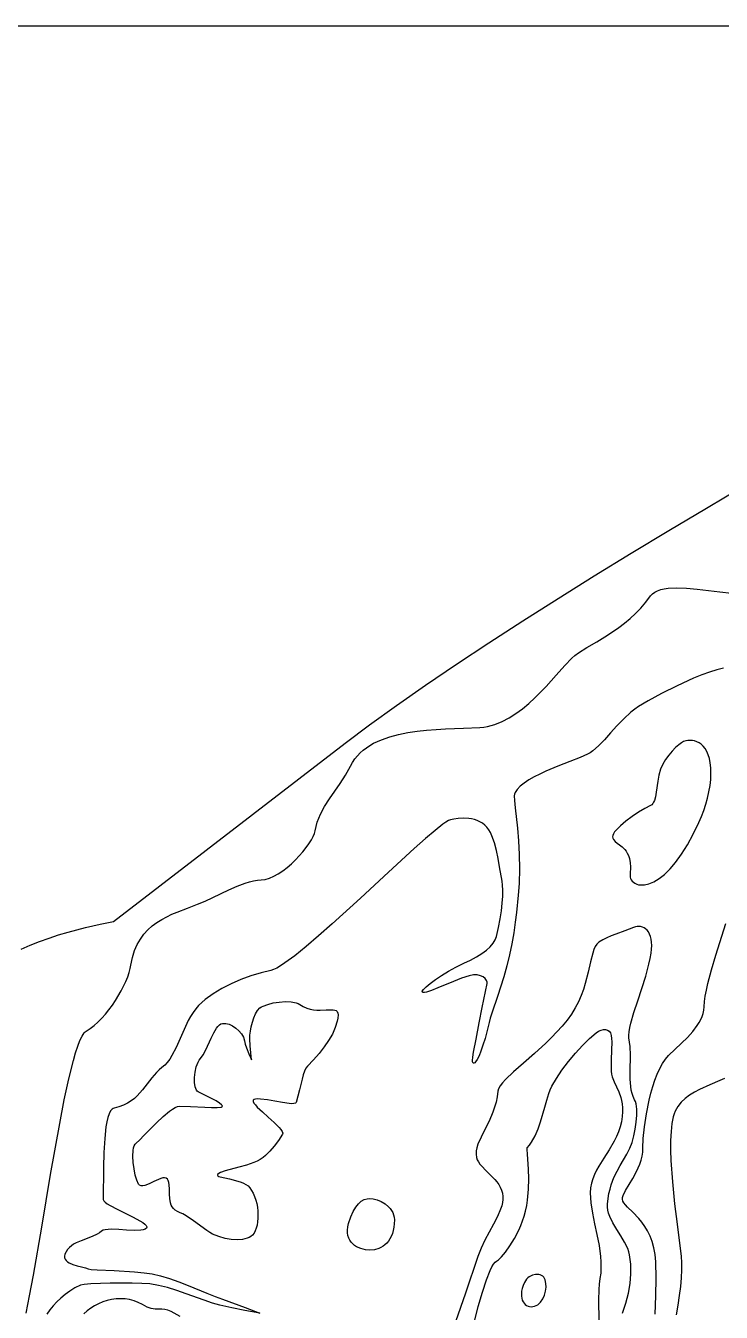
# Model space of a CAD drawing. Header units: millimetres. Extents: x 2 to 2848, y 1 to 2248.
# Drawn here: x 578 to 1015, y 1440 to 2248 of the extents above; entities that cross this region are included whole.
import ezdxf

# ---------------------------------------------------------------- set-up
doc = ezdxf.new("R2010")
doc.units = ezdxf.units.MM
for name, color, linetype in [('1000m', 7, 'CONTINUOUS'), ('100m', 7, 'CONTINUOUS'), ('1500m', 7, 'CONTINUOUS'), ('200m', 7, 'CONTINUOUS'), ('500m', 7, 'CONTINUOUS'), ('海岸線', 7, 'CONTINUOUS'), ('海洋', 7, 'CONTINUOUS')]:
    doc.layers.add(name, color=color, linetype=linetype)

msp = doc.modelspace()

# ---------------------------------------------------------------- linework, layer by layer
at = {"layer": '1000m', "color": 1}
msp.add_lwpolyline([(859.882882, 1433.019892), (862.491218, 1443.122606), (865.093965, 1452.184309), (867.613857, 1459.885682), (869.97363, 1465.907406), (871.069327, 1468.188612), (872.096019, 1469.930162), (873.04405, 1471.092139), (873.90376, 1471.63463), (875.125479, 1472.462042), (877.081347, 1474.43618), (879.556664, 1477.429521), (882.336731, 1481.314539), (885.20685, 1485.963711), (887.95232, 1491.249513), (889.211219, 1494.091299), (890.358443, 1497.04442), (891.367156, 1500.092938), (892.21052, 1503.22091), (892.924849, 1506.64617), (893.464851, 1510.103424), (894.097107, 1516.979227), (894.257762, 1523.578955), (894.097291, 1529.633241), (893.414865, 1539.028027), (893.193858, 1541.829796), (893.25362, 1543.00866), (894.681481, 1544.731956), (895.980139, 1546.573791), (898.23459, 1550.558693), (900.106463, 1554.854585), (901.68525, 1559.35269), (904.32153, 1568.52042), (905.558006, 1572.972487), (906.85936, 1577.19165), (907.69297, 1579.362289), (908.776781, 1581.679823), (911.597893, 1586.653736), (915.128461, 1591.909708), (919.174254, 1597.244059), (923.541036, 1602.453109), (928.034575, 1607.333177), (932.460638, 1611.680585), (936.62499, 1615.29165), (938.14118, 1616.239936), (939.675972, 1616.91586), (941.173557, 1617.291005), (942.578124, 1617.336951), (943.833862, 1617.025281), (944.884961, 1616.327577), (945.67561, 1615.215419), (946.15, 1613.66039), (946.356189, 1611.73906), (946.41045, 1609.55108), (946.249221, 1604.399971), (946.038382, 1598.256675), (946.15, 1591.1708), (946.346306, 1589.35502), (946.715858, 1587.657838), (947.849123, 1584.498342), (950.813285, 1578.272366), (952.141886, 1574.722195), (952.65794, 1572.732006), (953.033304, 1570.558107), (953.236586, 1568.170268), (953.236391, 1565.538257), (953.001327, 1562.631845), (952.5, 1559.4208), (951.713292, 1556.136828), (950.671172, 1553.017575), (949.415888, 1550.041724), (947.989683, 1547.187958), (944.793497, 1541.761417), (941.420578, 1536.567419), (938.208888, 1531.435432), (936.769118, 1528.839402), (935.496393, 1526.194925), (934.432957, 1523.480685), (933.621056, 1520.675365), (933.102935, 1517.757649), (932.92084, 1514.70622), (933.024064, 1511.559513), (933.312547, 1508.371723), (934.31817, 1501.882197), (935.68346, 1495.256245), (937.15417, 1488.512471), (938.476052, 1481.669478), (939.394858, 1474.74587), (939.623655, 1471.259648), (939.65634, 1467.760249), (939.461132, 1464.249998), (939.00625, 1460.73122), (938.52075, 1457.243771), (938.229037, 1453.822597), (938.071941, 1447.15892), (938.377866, 1434.405175)], dxfattribs=at)
at = {"layer": '100m', "color": 1}
for points in [[(578.032762, 1438.996084), (580.31351, 1450.010679), (582.741181, 1463.001439), (587.954829, 1493.190206), (593.50879, 1526.119888), (599.238146, 1558.347986), (602.117061, 1573.123162), (604.977981, 1586.432005), (607.800292, 1597.844204), (609.190527, 1602.704589), (610.563379, 1606.929445), (611.916271, 1610.464985), (613.246627, 1613.257418), (614.55187, 1615.252956), (615.194268, 1615.93508), (615.829422, 1616.39781), (618.347288, 1617.971689), (620.838896, 1619.86134), (623.288345, 1622.028283), (625.679736, 1624.434036), (627.997171, 1627.040119), (630.224749, 1629.808049), (632.346572, 1632.699347), (634.346741, 1635.67553), (637.918517, 1641.72863), (640.812883, 1647.659501), (641.96629, 1650.482898), (642.902646, 1653.160294), (643.606054, 1655.653208), (644.060612, 1657.92316), (645.013828, 1662.671361), (646.340096, 1666.951712), (648.007077, 1670.796958), (649.982433, 1674.239843), (652.233823, 1677.313111), (654.72891, 1680.049507), (657.435354, 1682.481775), (660.320817, 1684.642659), (663.352958, 1686.564904), (666.49944, 1688.281253), (669.727923, 1689.824452), (673.006068, 1691.227245), (679.581989, 1693.742589), (685.96849, 1696.08924), (690.683734, 1698.063097), (695.570708, 1700.372572), (705.681281, 1705.29219), (710.815598, 1707.54924), (715.943079, 1709.435722), (718.490306, 1710.18483), (721.019083, 1710.775091), (723.523831, 1711.184437), (725.99897, 1711.3908), (728.545942, 1711.737772), (731.205606, 1712.546292), (733.941639, 1713.762699), (736.717721, 1715.333329), (739.497529, 1717.20452), (742.244743, 1719.322609), (744.92304, 1721.633934), (747.4961, 1724.084831), (749.927601, 1726.62164), (752.18122, 1729.190696), (754.220638, 1731.738337), (756.009532, 1734.210901), (757.511581, 1736.554726), (758.690462, 1738.716147), (759.509856, 1740.641504), (759.93344, 1742.277133), (760.450918, 1745.002477), (761.184116, 1747.636358), (762.111717, 1750.193241), (763.212401, 1752.687595), (765.847748, 1757.546582), (768.919611, 1762.329055), (775.690706, 1772.127407), (779.048846, 1777.374759), (782.16132, 1783.008545), (783.441851, 1785.312398), (784.892172, 1787.457151), (786.503449, 1789.448733), (788.266848, 1791.293073), (790.173534, 1792.996102), (792.214672, 1794.563748), (794.381428, 1796.001941), (796.664966, 1797.316611), (801.547055, 1799.599097), (806.79026, 1801.458644), (812.323905, 1802.942685), (818.077314, 1804.098658), (823.979809, 1804.973998), (829.960713, 1805.616141), (835.949349, 1806.072523), (841.875042, 1806.390579), (853.254886, 1806.801458), (863.53483, 1807.228265), (865.909171, 1807.456861), (868.260532, 1807.855564), (870.58756, 1808.414696), (872.888904, 1809.12458), (877.40913, 1810.957892), (881.810394, 1813.278079), (886.081877, 1816.007719), (890.212764, 1819.069392), (894.192239, 1822.385675), (898.009484, 1825.879148), (901.653682, 1829.472389), (905.114018, 1833.087977), (911.439835, 1840.076508), (916.9004, 1846.225372), (921.40918, 1850.915197), (923.289728, 1852.510989), (925.506233, 1854.124223), (930.797642, 1857.484741), (936.984457, 1861.160199), (943.76773, 1865.314043), (950.848513, 1870.109723), (954.40705, 1872.799328), (957.927858, 1875.710685), (961.37357, 1878.864225), (964.706817, 1882.280378), (967.89023, 1885.979576), (970.88644, 1889.982249), (972.039736, 1891.301419), (973.489475, 1892.393033), (975.217043, 1893.272742), (977.203829, 1893.956199), (979.43122, 1894.459056), (981.880603, 1894.796967), (987.370897, 1895.040558), (993.52581, 1894.812192), (1000.196442, 1894.237089), (1014.489263, 1892.547553), (1021.813651, 1891.68356)], [(1017.338604, 1586.507272), (1014.488527, 1585.240986), (1008.204375, 1582.602245), (1001.643846, 1579.613443), (998.448298, 1577.909582), (995.409687, 1576.024379), (992.603355, 1573.926561), (990.104646, 1571.584852), (987.988903, 1568.967977), (987.098189, 1567.546578), (986.33147, 1566.04466), (985.677413, 1564.389455), (985.115576, 1562.519939), (984.251569, 1558.192783), (983.705467, 1553.172814), (983.443286, 1547.569655), (983.431044, 1541.492927), (983.634758, 1535.052254), (984.554123, 1521.517557), (985.929516, 1507.842545), (987.489075, 1494.904194), (990.07324, 1474.74539), (990.35439, 1470.784392), (990.365893, 1466.253489), (990.122673, 1461.236127), (989.639653, 1455.815756), (988.931758, 1450.075823), (988.013912, 1444.099776), (986.901039, 1437.971064)]]:
    msp.add_lwpolyline(points, dxfattribs=at)
at = {"layer": '1500m', "color": 1}
msp.add_lwpolyline([(891.52926, 1458.35782), (890.699296, 1456.387994), (890.106268, 1454.537999), (889.734544, 1452.811665), (889.56849, 1451.212817), (889.592474, 1449.745284), (889.790862, 1448.412892), (890.148021, 1447.219469), (890.648319, 1446.168841), (891.276121, 1445.264837), (892.015796, 1444.511284), (892.851709, 1443.912008), (893.768228, 1443.470837), (894.74972, 1443.191599), (895.780551, 1443.07812), (896.845089, 1443.134228), (897.9277, 1443.36375), (898.976448, 1443.770714), (899.948756, 1444.344681), (900.843006, 1445.067796), (901.657581, 1445.922205), (903.041232, 1447.953484), (904.08677, 1450.295681), (904.781254, 1452.805957), (905.111742, 1455.341475), (905.065294, 1457.759395), (904.62897, 1459.91688), (904.233928, 1460.836098), (903.696637, 1461.61479), (903.035473, 1462.254023), (902.268814, 1462.754861), (901.415035, 1463.11837), (900.492512, 1463.345614), (898.514745, 1463.395569), (896.482524, 1462.913246), (894.542861, 1461.907167), (893.653681, 1461.210381), (892.842769, 1460.385851), (892.128503, 1459.434642), (891.52926, 1458.35782)], close=True, dxfattribs=at)
at = {"layer": '200m', "color": 1}
for points in [[(1016.654789, 1844.644114), (1012.483886, 1843.574652), (1007.900277, 1842.09951), (1003.012739, 1840.288628), (997.930053, 1838.211944), (987.614353, 1833.540926), (977.823415, 1828.645964), (969.427475, 1824.086569), (963.29677, 1820.422248), (960.873483, 1818.742083), (958.515889, 1816.885718), (953.989519, 1812.773345), (949.701136, 1808.343046), (945.634215, 1803.852737), (941.772234, 1799.560333), (938.098668, 1795.72375), (934.596995, 1792.600905), (932.905454, 1791.387733), (931.25069, 1790.449713), (926.499989, 1788.423736), (920.051446, 1785.922996), (912.609263, 1783.006479), (904.877641, 1779.733171), (901.123354, 1777.981154), (897.560783, 1776.16206), (894.277954, 1774.283261), (891.362891, 1772.352132), (888.90362, 1770.376045), (886.988166, 1768.362374), (885.704554, 1766.318492), (885.327197, 1765.287526), (885.14081, 1764.251772), (885.199036, 1761.297934), (885.632443, 1756.786382), (887.056054, 1743.954801), (887.761884, 1736.067106), (888.274147, 1727.486365), (888.450658, 1718.428744), (888.14923, 1709.11041), (887.616159, 1701.75542), (886.553479, 1691.015751), (885.766601, 1684.765169), (884.779001, 1678.134625), (883.567905, 1671.279521), (882.11054, 1664.35526), (880.369842, 1657.362522), (878.461653, 1650.586287), (874.553153, 1638.201526), (871.205738, 1628.23737), (869.998907, 1624.486891), (869.24011, 1621.73021), (866.719135, 1611.742823), (865.439675, 1607.491196), (864.178333, 1603.82104), (862.958181, 1600.797423), (861.802293, 1598.485415), (860.733745, 1596.950084), (860.239434, 1596.494007), (859.77561, 1596.2565), (859.366459, 1596.259916), (859.082846, 1596.528739), (858.91544, 1597.051246), (858.854914, 1597.815714), (859.017178, 1600.023632), (859.495004, 1603.058703), (861.098797, 1611.235133), (863.06921, 1621.59467), (865.015074, 1631.298586), (868.17455, 1646.30723), (868.127513, 1647.211756), (867.666272, 1648.277016), (866.801204, 1649.380763), (865.542681, 1650.400748), (863.90108, 1651.214721), (861.886775, 1651.700435), (859.51014, 1651.735641), (856.78155, 1651.19809), (851.93747, 1649.573112), (846.861013, 1647.611602), (837.137648, 1643.585434), (833.054077, 1641.974), (829.864806, 1640.932483), (828.693554, 1640.69626), (827.851504, 1640.687496), (827.373863, 1640.934517), (827.29584, 1641.46565), (827.989409, 1642.577147), (829.674177, 1644.246485), (832.220389, 1646.348874), (835.498293, 1648.759525), (839.378132, 1651.353649), (843.730152, 1654.006455), (848.4246, 1656.593156), (853.33172, 1658.98896), (857.567927, 1661.02819), (861.365777, 1663.097774), (864.708047, 1665.192125), (867.577516, 1667.305656), (869.956962, 1669.432782), (871.829163, 1671.567915), (873.176896, 1673.70547), (873.98294, 1675.83986), (875.258636, 1681.453167), (876.272917, 1686.883469), (877.036717, 1692.041593), (877.560973, 1696.838366), (877.856617, 1701.184615), (877.934587, 1704.991165), (877.805816, 1708.168845), (877.48124, 1710.62848), (875.871732, 1719.744188), (874.968458, 1724.798997), (873.907069, 1729.879101), (872.61824, 1734.754995), (871.032646, 1739.197175), (870.106898, 1741.183902), (869.080961, 1742.976135), (867.94617, 1744.545187), (866.69386, 1745.86237), (865.164213, 1747.068703), (863.535028, 1748.05253), (861.830401, 1748.832122), (860.07443, 1749.42575), (858.291213, 1749.851685), (856.504845, 1750.1282), (853.01905, 1750.30605), (849.809823, 1750.105471), (847.069942, 1749.672632), (844.992185, 1749.153704), (843.76933, 1748.694857), (843.76933, 1748.694857), (842.17225, 1747.746936), (840.215117, 1746.387107), (835.315803, 1742.544985), (829.261619, 1737.395003), (822.242797, 1731.163677), (806.072164, 1716.36304), (788.325754, 1699.955181), (770.525416, 1683.752205), (762.080602, 1676.293833), (754.193001, 1669.566221), (747.052843, 1663.795883), (740.850359, 1659.209334), (738.160192, 1657.430764), (735.775781, 1656.033085), (733.720904, 1655.044608), (732.01934, 1654.49365), (725.837444, 1652.98205), (719.520392, 1651.050859), (713.207374, 1648.732354), (707.037581, 1646.058811), (701.150205, 1643.062506), (695.684437, 1639.775715), (690.779468, 1636.230714), (688.580781, 1634.371472), (686.57449, 1632.45978), (684.749541, 1630.396417), (683.069834, 1628.104851), (681.515198, 1625.623158), (680.06546, 1622.989414), (677.399985, 1617.418075), (674.91203, 1611.695441), (672.440212, 1606.126119), (669.823152, 1601.014715), (668.409724, 1598.725922), (666.899467, 1596.665837), (665.272209, 1594.872534), (663.507777, 1593.38409), (661.745405, 1591.976505), (660.116424, 1590.418381), (657.130542, 1586.958443), (654.293937, 1583.220122), (651.350417, 1579.419266), (648.04379, 1575.771722), (646.174252, 1574.072894), (644.117864, 1572.493336), (641.842604, 1571.06003), (639.316447, 1569.799957), (636.507369, 1568.740096), (633.383346, 1567.90743), (632.781705, 1567.693802), (632.216803, 1567.324139), (631.192612, 1566.138318), (630.301571, 1564.393183), (629.53448, 1562.131953), (628.882138, 1559.397844), (628.335345, 1556.234073), (627.521598, 1548.790414), (627.019634, 1540.146711), (626.755844, 1530.6487), (626.648363, 1510.4727), (626.955705, 1509.698985), (627.822731, 1508.808872), (629.169591, 1507.818697), (630.91643, 1506.744798), (635.290638, 1504.411179), (640.306531, 1501.93871), (645.325288, 1499.458091), (649.708087, 1497.100019), (651.46137, 1496.007782), (652.816105, 1494.995193), (653.69244, 1494.07859), (654.010521, 1493.27431), (653.947709, 1492.825215), (653.748817, 1492.436906), (652.975886, 1491.827766), (651.757913, 1491.417141), (650.161085, 1491.175281), (646.095603, 1491.078857), (641.308924, 1491.300496), (636.330534, 1491.6022), (631.689918, 1491.745971), (629.661738, 1491.684257), (627.916559, 1491.49381), (626.520565, 1491.144881), (625.539943, 1490.60772), (624.229451, 1489.614054), (622.790553, 1488.733491), (619.622555, 1487.224499), (612.790866, 1484.60484), (609.507241, 1483.145481), (607.981623, 1482.302142), (606.56514, 1481.353973), (605.281545, 1480.279181), (604.154594, 1479.055972), (603.20804, 1477.662553), (602.465637, 1476.07713), (602.180627, 1474.895175), (602.234247, 1473.837345), (602.588376, 1472.89443), (603.204898, 1472.05722), (604.045692, 1471.316508), (605.072642, 1470.663082), (607.532531, 1469.581255), (610.279618, 1468.738065), (613.008954, 1468.059837), (615.415591, 1467.472897), (617.194582, 1466.90357), (619.065521, 1466.580027), (622.698176, 1466.310889), (633.531818, 1465.783414), (646.261884, 1465.016319), (652.265068, 1464.447657), (657.454749, 1463.70478), (662.613581, 1462.507466), (668.222316, 1460.785963), (674.107948, 1458.689096), (680.097471, 1456.365691), (691.696163, 1451.634569), (696.959319, 1449.524503), (701.63434, 1447.7832), (715.968343, 1442.481649), (725.1414, 1438.97946), (715.65357, 1440.698964), (707.382665, 1442.337581), (699.95055, 1444.04143), (695.325748, 1445.412949), (690.166283, 1447.174613), (678.813111, 1451.25654), (672.904279, 1453.270888), (667.030531, 1455.063547), (661.334306, 1456.481561), (655.95804, 1457.37197), (650.930474, 1457.759147), (644.751808, 1457.977649), (630.999967, 1457.970761), (618.820097, 1457.475573), (614.606394, 1457.083699), (612.329776, 1456.61635), (608.813667, 1454.891009), (605.576133, 1452.953412), (602.602207, 1450.830993), (599.876925, 1448.551186), (597.385323, 1446.141426), (595.112435, 1443.629146), (593.043296, 1441.041782), (591.162943, 1438.406766)], [(973.803172, 1438.44046), (974.220727, 1449.965332), (974.324185, 1461.120526), (974.13805, 1471.3702), (973.762251, 1475.975354), (972.995607, 1480.187647), (971.895107, 1484.029773), (970.517738, 1487.524425), (968.920488, 1490.694298), (967.160344, 1493.562087), (965.294294, 1496.150485), (963.379325, 1498.482186), (959.630582, 1502.466277), (956.370017, 1505.695912), (955.065269, 1507.084544), (954.053529, 1508.352645), (953.391783, 1509.522909), (953.13702, 1510.61803), (953.255534, 1511.764381), (953.649404, 1513.067322), (955.105867, 1516.107671), (959.592255, 1523.679125), (961.992796, 1528.069021), (964.078643, 1532.767559), (964.905216, 1535.210504), (965.535106, 1537.704133), (965.928976, 1540.23962), (966.04749, 1542.80814), (966.241483, 1548.817225), (966.953913, 1556.183926), (968.186795, 1564.409979), (969.942149, 1572.997123), (971.016382, 1577.270395), (972.22199, 1581.447092), (973.559223, 1585.464928), (975.028335, 1589.261623), (976.629578, 1592.774893), (978.363203, 1595.942454), (980.229463, 1598.702024), (982.22861, 1600.99132), (990.311645, 1608.754035), (994.033396, 1612.452784), (997.37751, 1616.114734), (1000.220645, 1619.803587), (1001.4158, 1621.67801), (1002.439457, 1623.583048), (1003.276197, 1625.526664), (1003.910603, 1627.516821), (1004.327257, 1629.561482), (1004.51074, 1631.66861), (1004.736294, 1634.901325), (1005.217428, 1638.417985), (1005.927644, 1642.195433), (1006.840441, 1646.21051), (1009.167785, 1654.86092), (1011.987469, 1664.183951), (1018.255887, 1684.106825)]]:
    msp.add_lwpolyline(points, dxfattribs=at)
at = {"layer": '500m', "color": 1}
for points in [[(962.27909, 1708.71895), (963.300624, 1708.413317), (964.42592, 1708.242216), (966.955982, 1708.321499), (969.805643, 1708.99258), (972.91127, 1710.291239), (976.209228, 1712.253257), (979.635885, 1714.914416), (983.127607, 1718.310497), (986.62076, 1722.47728), (990.234491, 1727.556554), (994.00015, 1733.544299), (997.722402, 1740.25758), (1001.205909, 1747.513464), (1002.79709, 1751.287715), (1004.255334, 1755.129016), (1005.556223, 1759.014501), (1006.67534, 1762.921302), (1007.588269, 1766.826553), (1008.270591, 1770.707388), (1008.697891, 1774.540938), (1008.84575, 1778.304339), (1008.725279, 1781.826475), (1008.378078, 1784.963364), (1007.825464, 1787.732833), (1007.088752, 1790.152711), (1006.189259, 1792.240826), (1005.148303, 1794.015007), (1003.987198, 1795.493082), (1002.727263, 1796.692879), (1001.389812, 1797.632227), (999.996164, 1798.328954), (998.567634, 1798.800889), (997.125539, 1799.06586), (995.691196, 1799.141695), (994.285921, 1799.046222), (992.93103, 1798.797271), (991.64784, 1798.412669), (990.271515, 1797.695693), (988.520836, 1796.418337), (986.521118, 1794.651797), (984.397675, 1792.467266), (982.275822, 1789.935941), (980.280874, 1787.129015), (978.538145, 1784.117682), (977.17295, 1780.973139), (976.079908, 1777.246544), (975.345473, 1773.547894), (974.400719, 1766.681084), (973.914549, 1763.736251), (973.235283, 1761.266019), (972.780137, 1760.243773), (972.224995, 1759.38205), (971.552616, 1758.69481), (970.74576, 1758.196009), (967.193362, 1756.379381), (963.264825, 1754.025179), (959.230481, 1751.31208), (955.360661, 1748.41876), (951.925698, 1745.523898), (949.195922, 1742.806171), (948.179958, 1741.569569), (947.441666, 1740.444255), (947.014836, 1739.452564), (946.93326, 1738.616829), (947.148801, 1737.618734), (947.48852, 1736.786235), (948.48502, 1735.491881), (949.811803, 1734.481478), (951.357917, 1733.502733), (953.012407, 1732.303356), (954.664319, 1730.631058), (955.454635, 1729.538722), (956.202698, 1728.233546), (956.89464, 1726.683994), (957.51659, 1724.85853), (958.031213, 1722.200816), (958.120786, 1719.67922), (957.92099, 1715.138013), (958.079725, 1713.165216), (958.321774, 1712.263511), (958.709619, 1711.422168), (959.271266, 1710.644115), (960.034723, 1709.932277), (961.027995, 1709.28958), (962.27909, 1708.71895)], [(774.26433, 1626.51699), (774.065155, 1624.558924), (773.698387, 1622.580688), (772.491006, 1618.575304), (770.700044, 1614.524043), (768.383359, 1610.450109), (765.598808, 1606.376707), (762.40425, 1602.327042), (758.857541, 1598.324318), (755.01654, 1594.39174), (754.058733, 1593.089136), (753.217297, 1591.237975), (752.44471, 1588.889418), (751.693446, 1586.094621), (750.064792, 1579.370944), (747.95114, 1571.47621), (747.508784, 1571.010832), (746.578539, 1570.772003), (745.229334, 1570.726979), (743.530097, 1570.843018), (739.357237, 1571.427317), (734.611384, 1572.262961), (729.84396, 1573.088012), (725.606389, 1573.640531), (723.858618, 1573.732736), (722.450094, 1573.65858), (721.449746, 1573.385322), (720.9265, 1572.88022), (720.928248, 1572.126176), (721.406928, 1571.140596), (722.293348, 1569.956507), (723.518314, 1568.606937), (726.707112, 1565.543466), (730.419776, 1562.214406), (734.102762, 1558.88398), (737.202523, 1555.81641), (738.360712, 1554.463766), (739.165514, 1553.275919), (739.547738, 1552.285898), (739.43819, 1551.52673), (736.8533, 1547.577752), (734.134546, 1544.041041), (731.358337, 1540.881897), (728.60108, 1538.06562), (727.116288, 1536.820881), (725.370292, 1535.69318), (723.407837, 1534.671732), (721.273667, 1533.745749), (716.669162, 1532.13703), (711.914734, 1530.780729), (703.387939, 1528.4802), (700.331486, 1527.363381), (699.261602, 1526.775579), (698.55694, 1526.1538), (698.419075, 1525.733731), (698.681963, 1525.360664), (699.299683, 1525.021836), (700.226312, 1524.704488), (706.10346, 1523.394666), (709.701496, 1522.536843), (713.24933, 1521.407626), (714.889615, 1520.709343), (716.379582, 1519.904928), (717.673308, 1518.981621), (718.72487, 1517.92666), (719.917544, 1516.250368), (720.951139, 1514.374431), (721.827057, 1512.334648), (722.5467, 1510.166819), (723.111469, 1507.906745), (723.522767, 1505.590225), (723.781995, 1503.253059), (723.890556, 1500.931047), (723.849851, 1498.65999), (723.661282, 1496.475688), (723.326251, 1494.413939), (722.84616, 1492.510545), (722.22241, 1490.801305), (721.456404, 1489.322019), (720.549543, 1488.108487), (719.50323, 1487.19651), (718.449843, 1486.601644), (717.217078, 1486.104818), (714.290059, 1485.416255), (710.875462, 1485.152761), (707.126575, 1485.336275), (703.196687, 1485.988738), (699.239086, 1487.13209), (695.407061, 1488.78827), (693.586042, 1489.815528), (691.8539, 1490.97922), (683.448504, 1497.141205), (678.711899, 1500.298841), (676.668367, 1501.469259), (675.01592, 1502.20453), (673.314947, 1502.912415), (671.931879, 1503.763357), (670.833828, 1504.742557), (669.987909, 1505.835216), (669.361234, 1507.026536), (668.920917, 1508.301716), (668.46781, 1511.044465), (668.365495, 1513.94507), (668.350877, 1516.885139), (668.160865, 1519.74628), (667.917868, 1521.110254), (667.532363, 1522.4101), (666.973834, 1523.360971), (666.186923, 1523.907782), (665.203118, 1524.10594), (664.053907, 1524.010853), (662.770779, 1523.677928), (661.385222, 1523.162573), (658.432774, 1521.806205), (655.448471, 1520.385008), (652.684218, 1519.342245), (651.463331, 1519.101294), (650.391922, 1519.121175), (649.501479, 1519.457294), (648.82349, 1520.16506), (647.730922, 1522.548243), (646.747977, 1525.830331), (645.949196, 1529.682456), (645.409125, 1533.775751), (645.202306, 1537.781349), (645.403282, 1541.370383), (645.679988, 1542.905918), (646.086597, 1544.213986), (646.632427, 1545.253479), (647.326795, 1545.98329), (649.421307, 1547.839557), (652.436647, 1550.870975), (660.142359, 1558.705309), (664.289006, 1562.631246), (668.269028, 1565.978378), (670.111598, 1567.297864), (671.810564, 1568.308215), (673.331942, 1568.954621), (674.64175, 1569.18227), (681.534787, 1568.919179), (690.497495, 1568.480694), (694.735488, 1568.36011), (698.267515, 1568.392997), (700.68578, 1568.645126), (701.349817, 1568.87396), (701.58249, 1569.18227), (701.447198, 1569.574994), (701.061419, 1570.043905), (699.658987, 1571.164247), (697.616361, 1572.451214), (695.174711, 1573.812724), (690.059012, 1576.391044), (686.24124, 1578.16255), (685.653757, 1578.586967), (685.15452, 1579.277768), (684.744076, 1580.20316), (684.422974, 1581.331353), (684.050988, 1584.068983), (684.042947, 1587.236334), (684.403236, 1590.579081), (685.13624, 1593.8429), (686.246343, 1596.773468), (686.944177, 1598.034306), (687.73793, 1599.11646), (689.407115, 1601.538384), (691.058759, 1604.67066), (694.379582, 1611.838496), (696.083842, 1615.260172), (697.84072, 1618.16443), (698.744372, 1619.326607), (699.667756, 1620.244327), (700.613064, 1620.87922), (701.58249, 1621.19292), (703.635352, 1621.187072), (705.797836, 1620.655037), (707.969089, 1619.666975), (710.048259, 1618.293042), (711.934492, 1616.603399), (713.526937, 1614.668201), (714.72474, 1612.557609), (715.42705, 1610.34178), (715.94228, 1608.108411), (716.60221, 1605.9452), (718.093076, 1602.109884), (719.373464, 1599.397098), (719.91719, 1598.36811), (719.355921, 1602.778982), (718.970051, 1607.013653), (718.79466, 1611.46433), (718.899166, 1613.719984), (719.209761, 1616.319853), (719.722061, 1619.117044), (720.431681, 1621.964664), (721.334238, 1624.715818), (722.425346, 1627.223613), (723.700621, 1629.341155), (725.15568, 1630.92155), (726.0594, 1631.540872), (727.205141, 1632.131034), (730.091031, 1633.194127), (733.550033, 1634.051332), (737.318826, 1634.64315), (741.134094, 1634.910083), (744.732518, 1634.792633), (747.850779, 1634.231301), (749.147562, 1633.765587), (750.22556, 1633.16659), (752.400603, 1631.848616), (754.587071, 1630.879011), (756.763299, 1630.208905), (758.907622, 1629.789431), (760.998371, 1629.57172), (763.013883, 1629.506904), (766.732525, 1629.640486), (769.89022, 1629.799231), (771.204547, 1629.765869), (772.313638, 1629.592194), (773.195829, 1629.229336), (773.829451, 1628.628428), (774.192841, 1627.740602), (774.26433, 1626.51699)], [(809.71974, 1497.71442), (809.666716, 1495.277147), (809.432035, 1493.021553), (809.028742, 1490.944267), (808.469885, 1489.041917), (807.76851, 1487.31113), (806.937663, 1485.748536), (805.99039, 1484.350762), (804.939739, 1483.114438), (803.798755, 1482.03619), (802.580485, 1481.112648), (801.297976, 1480.34044), (799.964273, 1479.716195), (797.195474, 1478.898103), (794.37846, 1478.6314), (791.512939, 1478.863799), (788.64303, 1479.578534), (785.939745, 1480.801917), (784.704027, 1481.612573), (783.574095, 1482.560256), (782.571324, 1483.648257), (781.717091, 1484.879862), (781.032773, 1486.258362), (780.539745, 1487.787045), (780.259384, 1489.4692), (780.213068, 1491.308114), (780.422171, 1493.307078), (780.90807, 1495.46938), (782.254239, 1499.582402), (783.749492, 1502.976304), (785.36752, 1505.703703), (787.082014, 1507.817217), (788.866664, 1509.369467), (790.695161, 1510.41307), (792.541196, 1511.000645), (794.37846, 1511.18481), (796.428101, 1510.974604), (798.806602, 1510.343833), (801.330678, 1509.292266), (803.817045, 1507.819673), (806.082419, 1505.925822), (807.074958, 1504.820853), (807.943516, 1503.610483), (808.665184, 1502.294684), (809.217051, 1500.873426), (809.576207, 1499.346681), (809.71974, 1497.71442)]]:
    msp.add_lwpolyline(points, close=True, dxfattribs=at)
for points in [[(953.203168, 1439.057157), (955.350886, 1445.384847), (956.960396, 1451.609066), (958.011881, 1457.745351), (958.485521, 1463.809235), (958.499456, 1466.818881), (958.361497, 1469.816253), (958.069168, 1472.803292), (957.61999, 1475.78194), (957.15814, 1477.686547), (956.467014, 1479.627626), (954.54678, 1483.597128), (952.158978, 1487.646307), (949.6033, 1491.731025), (947.179436, 1495.807142), (945.187078, 1499.830519), (944.446366, 1501.808637), (943.925915, 1503.757018), (943.663186, 1505.670145), (943.69564, 1507.5425), (944.136405, 1511.028856), (944.690354, 1514.199212), (945.345958, 1517.084698), (946.091686, 1519.716446), (947.807395, 1524.343248), (949.745236, 1528.328663), (951.812969, 1531.921737), (953.91835, 1535.371515), (955.969138, 1538.927045), (957.87309, 1542.83737), (959.182527, 1546.380804), (960.307599, 1550.43473), (961.20604, 1554.780769), (961.835584, 1559.200544), (962.153963, 1563.475677), (962.118912, 1567.387791), (961.688163, 1570.718508), (961.311194, 1572.097599), (960.81945, 1573.24945), (959.922071, 1575.179251), (959.230651, 1577.197077), (958.720344, 1579.298334), (958.366303, 1581.478428), (958.027636, 1586.05675), (958.015877, 1590.895292), (958.177998, 1601.206026), (957.954333, 1606.604713), (957.26249, 1612.11661), (957.154655, 1613.852111), (957.345533, 1616.01316), (957.799128, 1618.553973), (958.479442, 1621.428764), (960.376244, 1627.997138), (962.747967, 1635.351997), (965.306641, 1643.127058), (967.764292, 1650.956037), (969.832949, 1658.472649), (970.631413, 1661.999353), (971.22464, 1665.31061), (971.517275, 1667.883077), (971.59966, 1670.228367), (971.488798, 1672.350609), (971.201691, 1674.253932), (970.755341, 1675.942464), (970.166752, 1677.420334), (969.452924, 1678.691672), (968.630861, 1679.760606), (967.717565, 1680.631265), (966.730038, 1681.307778), (965.685283, 1681.794273), (964.600301, 1682.09488), (963.492096, 1682.213727), (962.377669, 1682.154944), (961.274023, 1681.922658), (960.19816, 1681.521), (957.467758, 1680.365454), (954.65773, 1679.319996), (948.951145, 1677.33273), (946.130762, 1676.277615), (943.3831, 1675.105974), (940.746247, 1673.761154), (938.25829, 1672.1865), (937.081087, 1671.056021), (936.088082, 1669.51294), (935.237851, 1667.590544), (934.488969, 1665.32212), (933.129549, 1659.880338), (931.678421, 1653.453895), (929.804183, 1646.309088), (928.604834, 1642.550517), (927.175433, 1638.712218), (925.474553, 1634.827477), (923.460769, 1630.929582), (921.092656, 1627.051821), (918.32879, 1623.22748), (915.231694, 1619.485686), (911.927855, 1615.837577), (908.472309, 1612.290127), (904.920097, 1608.85031), (897.745822, 1602.321476), (890.845338, 1596.30687), (884.65895, 1590.862288), (879.626965, 1586.043527), (877.681469, 1583.886265), (876.189689, 1581.906382), (875.206664, 1580.110852), (874.78743, 1578.50665), (874.361763, 1574.993895), (873.681715, 1571.645149), (872.790044, 1568.45146), (871.729513, 1565.403876), (869.272909, 1559.711213), (866.65399, 1554.49554), (864.21484, 1549.685238), (862.297545, 1545.208689), (861.641495, 1543.07319), (861.24419, 1540.994273), (861.148391, 1538.962983), (861.39686, 1536.97037), (861.861493, 1535.51654), (862.577821, 1534.112104), (863.508338, 1532.744117), (864.615539, 1531.399634), (867.209968, 1528.729399), (870.061065, 1525.997839), (872.868783, 1523.101392), (874.162612, 1521.558974), (875.333079, 1519.936499), (876.342679, 1518.221022), (877.153906, 1516.399598), (877.729255, 1514.459283), (878.03122, 1512.38713), (878.015371, 1510.563001), (877.735518, 1508.622394), (877.220268, 1506.575165), (876.49823, 1504.431173), (874.548218, 1499.892332), (872.114344, 1495.084734), (866.710456, 1484.978723), (864.198166, 1479.838037), (862.11746, 1474.74405), (854.343841, 1451.59192), (848.249468, 1433.606968)], [(675.0198, 1436.83571), (669.296073, 1440.07993), (667.299807, 1440.98727), (665.358139, 1441.399976), (663.406121, 1441.512917), (661.378811, 1441.52096), (659.211263, 1441.618973), (656.838532, 1442.001824), (654.195674, 1442.86438), (651.217743, 1444.40151), (648.639778, 1445.776133), (645.959597, 1446.823537), (643.200728, 1447.556556), (640.3867, 1447.988025), (637.54104, 1448.130778), (634.687278, 1447.997649), (631.848941, 1447.601473), (629.049557, 1446.955083), (626.312655, 1446.071313), (623.661763, 1444.962998), (621.12041, 1443.642972), (618.712123, 1442.124068), (616.46043, 1440.419123), (614.388861, 1438.540968)]]:
    msp.add_lwpolyline(points, dxfattribs=at)
at = {"layer": '海岸線', "color": 4}
msp.add_lwpolyline([(574.911571, 1667.934349), (580.554076, 1670.441537), (586.456282, 1672.763024), (592.494448, 1674.896221), (598.544832, 1676.838541), (604.483692, 1678.587395), (615.531876, 1681.494352), (624.649067, 1683.596386), (633.130739, 1685.30286), (778.703, 1797.338591), (794.143009, 1808.939286), (811.052622, 1821.129996), (829.290424, 1833.837209), (848.715, 1846.987416), (869.184937, 1860.507105), (890.558819, 1874.322765), (912.695234, 1888.360887), (935.452765, 1902.54796), (958.689999, 1916.810473), (982.265522, 1931.074916), (1006.037919, 1945.267777), (1029.865775, 1959.315547)], dxfattribs=at)
at = {"layer": '海洋', "color": 1}
msp.add_lwpolyline([(1.5, 2248.49997), (2848.5, 2248.49997), (2848.5, 1.49997), (1.5, 1.49997)], close=True, dxfattribs=at)

doc.saveas('drawing.dxf')
